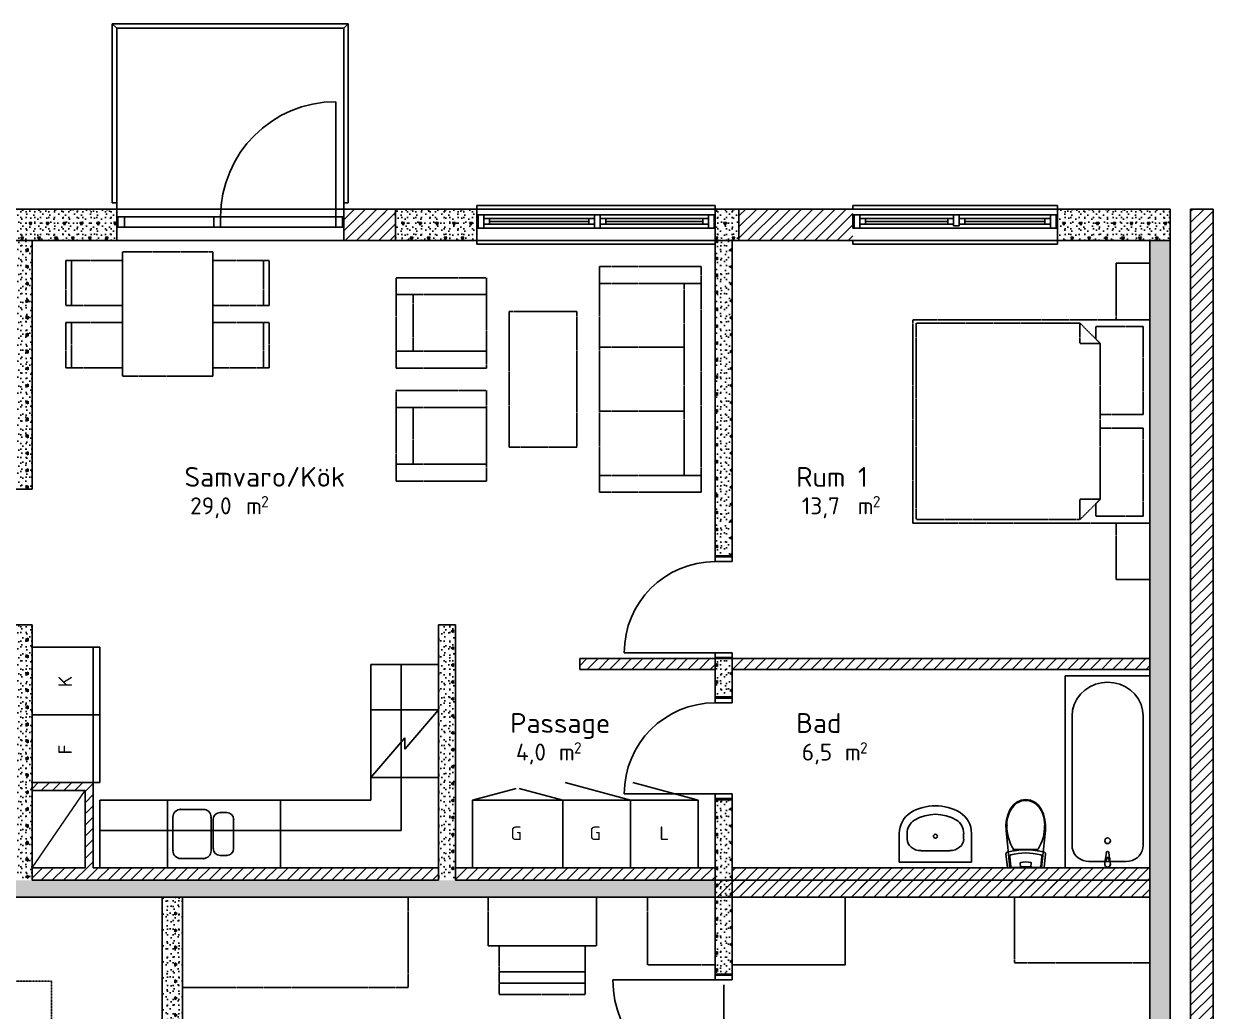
# Model space of a CAD drawing. Header units: millimetres. Extents: x -214 to 77166, y -5099 to 21069.
# Drawn here: x 66603 to 77136, y 6398 to 15140 of the extents above; entities that cross this region are included whole.
import ezdxf
from ezdxf.enums import TextEntityAlignment as Align

# ---------------------------------------------------------------- set-up
doc = ezdxf.new("R2010")
doc.units = ezdxf.units.MM
doc.header["$MEASUREMENT"] = 0
doc.linetypes.add('A_PSTRECK_2', pattern=[3.8, 2.2, -0.7, 0.2, -0.7])
doc.linetypes.add('DASHED_4', pattern=[7, 4, -3])
for name, color, linetype in [('A--------JA', 3, 'A_PSTRECK_2'), ('A-01SB-----', 3, 'Continuous'), ('A-01SC-----', 7, 'Continuous'), ('A-01SJ-----', 1, 'Continuous'), ('A-27B------', 7, 'Continuous'), ('A-42-------', 1, 'Continuous'), ('A-46---B---', 1, 'Continuous'), ('A-46---C---', 4, 'DASHED_4')]:
    doc.layers.add(name, color=color, linetype=linetype)
doc.layers.add('A-27---MH1-', color=8, linetype='Continuous', lineweight=0)
doc.layers.add('A-A-RUA----', color=3, linetype='Continuous', lineweight=0)
doc.styles.add('ISO', font='')
doc.styles.get('ISO').set_extended_font_data('ISOCPEUR')
pattern_1 = [(180, (0, 0), (0, 259.8076), [25, -125]), (180, (-75, -129.9), (0, 259.8076), [25, -125]), (240, (0, 0), (-225, 129.9038), [25, -125]), (240, (-150, 2e-14), (-225, 129.9038), [25, -125]), (300, (-25, 3e-15), (225, 129.9038), [25, -125]), (300, (-175, 2e-14), (225, 129.9038), [25, -125]), (180, (-3e-15, -25), (0, 50), [0, -50, 0, -75]), (225, (-25, -25), (-35.35534, 35.35534), [0, -37.5, 0, -62.5])]
pattern_2 = [(45, (0, 0), (-49.497474, 49.497474), [])]
pattern_3 = [(90, (0, 0), (-259.8076, 0), [25, -125]), (90, (-129.9, 75), (-259.8076, 0), [25, -125]), (150, (0, 0), (129.9038, 225), [25, -125]), (150, (9e-15, 150), (129.9038, 225), [25, -125]), (210, (2e-15, 25), (-129.9038, 225), [25, -125]), (210, (1e-14, 175), (-129.9038, 225), [25, -125]), (90, (-25, 2e-15), (-50, 0), [0, -50, 0, -75]), (135, (-25, 25), (35.35534, 35.35534), [0, -37.5, 0, -62.5])]

# ---------------------------------------------------------------- blocks, each defined once
blk = doc.blocks.new('Rum 1_06_24', base_point=(73845, 11001))
at = {"layer": 'A-A-RUA----', "style": 'ISO'}
for tag, height, p in [('ROOM_NAME', 175, (73443, 11216)), ('DUMMY_378', 100, (74121, 10959)), ('bFrame', 150, (73493, 10947)), ('DUMMY_377', 150, (73892, 10947))]:
    blk.add_attdef(tag, text='', height=height, dxfattribs=at).set_placement(p, align=Align.TOP_LEFT)
blk = doc.blocks.new('Samvaro_Kök_05_25', base_point=(68789, 11001))
at = {"layer": 'A-A-RUA----', "style": 'ISO'}
for tag, height, p in [('ROOM_NAME', 175, (68026, 11216)), ('DUMMY_378', 100, (68704, 10959)), ('bFrame', 150, (68076, 10947)), ('DUMMY_377', 150, (68475, 10947))]:
    blk.add_attdef(tag, text='', height=height, dxfattribs=at).set_placement(p, align=Align.TOP_LEFT)
blk = doc.blocks.new('Bad_02_27', base_point=(73788, 8821))
at = {"layer": 'A-A-RUA----', "style": 'ISO'}
for tag, height, p in [('ROOM_NAME', 175, (73443, 9037)), ('bFrame', 150, (73493, 8767)), ('DUMMY_377', 150, (73779, 8767)), ('DUMMY_378', 100, (74008, 8779))]:
    blk.add_attdef(tag, text='', height=height, dxfattribs=at).set_placement(p, align=Align.TOP_LEFT)
blk = doc.blocks.new('Passage_03_28', base_point=(71397, 8821))
at = {"layer": 'A-A-RUA----', "style": 'ISO'}
for tag, height, p in [('ROOM_NAME', 175, (70911, 9037)), ('bFrame', 150, (70961, 8767)), ('DUMMY_377', 150, (71246, 8767)), ('DUMMY_378', 100, (71475, 8779))]:
    blk.add_attdef(tag, text='', height=height, dxfattribs=at).set_placement(p, align=Align.TOP_LEFT)

msp = doc.modelspace()

# ---------------------------------------------------------------- hatches: boundary and pattern name
at = {"layer": 'A-01SB-----', "linetype": 'Continuous'}
h = msp.add_hatch(dxfattribs=at)
h.set_pattern_fill('BRANDSÄKRARE', color=256, style=0, pattern_type=2)
h.set_pattern_definition(pattern_2)
h.paths.add_polyline_path([(72726, 9520), (71526, 9520), (71526, 9424), (72726, 9424)])
h = msp.add_hatch(dxfattribs=at)
h.set_pattern_fill('BRANDSÄKRARE', color=256, style=0, pattern_type=2)
h.set_pattern_definition(pattern_2)
h.paths.add_polyline_path([(76576, 9520), (72876, 9520), (72876, 9424), (76576, 9424)])
h = msp.add_hatch(dxfattribs=at)
h.set_pattern_fill('BRANDSÄKRARE', color=256, style=0, pattern_type=2)
h.set_pattern_definition(pattern_2)
h.paths.add_polyline_path([(67217, 8422), (66676, 8422), (66676, 8351), (67146, 8351)])
h = msp.add_hatch(dxfattribs=at)
h.set_pattern_fill('BRANDSÄKRARE', color=256, style=0, pattern_type=2)
h.set_pattern_definition(pattern_2)
h.paths.add_polyline_path([(67217, 7667), (67217, 8422), (67146, 8351), (67146, 7667)])
h = msp.add_hatch(dxfattribs=at)
h.set_pattern_fill('BRANDSÄKRARE', color=256, style=0, pattern_type=2)
h.set_pattern_definition(pattern_2)
h.paths.add_polyline_path([(70276, 7667), (66676, 7667), (66676, 7557), (70276, 7557)])
h = msp.add_hatch(dxfattribs=at)
h.set_pattern_fill('BRANDSÄKRARE', color=256, style=0, pattern_type=2)
h.set_pattern_definition(pattern_2)
h.paths.add_polyline_path([(72726, 7667), (70426, 7667), (70426, 7557), (72726, 7557)])
h = msp.add_hatch(dxfattribs=at)
h.set_pattern_fill('BRANDSÄKRARE', color=256, style=0, pattern_type=2)
h.set_pattern_definition(pattern_2)
h.paths.add_polyline_path([(76576, 7667), (72876, 7667), (72876, 7407), (76576, 7407)])
h = msp.add_hatch(dxfattribs=at)
h.set_pattern_fill('BRANDSÄKRARE', color=256, style=0, pattern_type=2)
h.set_pattern_definition(pattern_2)
h.paths.add_polyline_path([(76576, 7557), (72726, 7557), (72726, 7407), (76576, 7407)])
at = {"layer": 'A-01SC-----', "linetype": 'Continuous'}
h = msp.add_hatch(dxfattribs=at)
h.set_pattern_fill('BETONG__STD_', color=256, style=0, pattern_type=2)
h.set_pattern_definition(pattern_1)
h.paths.add_polyline_path([(66406, 13450), (66406, 13330), (66406, 13220), (67426, 13220), (67426, 13330), (67426, 13450), (67426, 13500), (66406, 13500)])
h = msp.add_hatch(dxfattribs=at)
h.set_pattern_fill('BRANDSÄKRARE', color=256, style=0, pattern_type=2)
h.set_pattern_definition(pattern_2)
h.paths.add_polyline_path([(69436, 13430), (69436, 13338), (69436, 13220), (69896, 13220), (69896, 13330), (69896, 13450), (69896, 13500), (69436, 13500)])
h = msp.add_hatch(dxfattribs=at)
h.set_pattern_fill('BRANDSÄKRARE', color=256, style=0, pattern_type=2)
h.set_pattern_definition(pattern_2)
h.paths.add_polyline_path([(69896, 13500), (69436, 13500), (69436, 13450), (69896, 13450)])
h = msp.add_hatch(dxfattribs=at)
h.set_pattern_fill('BETONG__STD_', color=256, style=0, pattern_type=2)
h.set_pattern_definition(pattern_1)
h.paths.add_polyline_path([(69896, 13330), (69896, 13220), (70616, 13220), (70616, 13330), (70616, 13450), (70616, 13500), (69896, 13500), (69896, 13450)])
h = msp.add_hatch(dxfattribs=at)
h.set_pattern_fill('BETONG__STD_', color=256, style=0, pattern_type=2)
h.set_pattern_definition(pattern_1)
h.paths.add_polyline_path([(72726, 13220), (72936, 13220), (72936, 13330), (72936, 13450), (72936, 13500), (72726, 13500), (72726, 13450), (72726, 13330)])
h = msp.add_hatch(dxfattribs=at)
h.set_pattern_fill('BRANDSÄKRARE', color=256, style=0, pattern_type=2)
h.set_pattern_definition(pattern_2)
h.paths.add_polyline_path([(72936, 13220), (73946, 13220), (73946, 13330), (73946, 13450), (73946, 13500), (72936, 13500), (72936, 13450), (72936, 13330)])
h = msp.add_hatch(dxfattribs=at)
h.set_pattern_fill('BETONG__STD_', color=256, style=0, pattern_type=2)
h.set_pattern_definition(pattern_1)
h.paths.add_polyline_path([(75756, 13500), (75756, 13450), (75756, 13330), (75756, 13220), (76756, 13220), (76756, 13500)])
h = msp.add_hatch(dxfattribs=at)
h.set_pattern_fill('BRANDSÄKRARE', color=256, style=0, pattern_type=2)
h.set_pattern_definition(pattern_2)
h.paths.add_polyline_path([(76936, 13500), (76936, 6259), (77016, 6259), (77136, 6259), (77136, 13500)])
h = msp.add_hatch(dxfattribs=at)
h.set_pattern_fill('BRANDSÄKRARE', color=256, style=0, pattern_type=2)
h.set_pattern_definition(pattern_2)
h.paths.add_polyline_path([(69436, 13220), (69896, 13220), (69896, 13330), (69436, 13330)])
at = {"layer": 'A-27B------', "linetype": 'Continuous'}
h = msp.add_hatch(dxfattribs=at)
h.set_pattern_fill('BETONG__STD_', color=256, style=0, pattern_type=2)
h.set_pattern_definition(pattern_3)
h.paths.add_polyline_path([(66526, 13220), (66526, 11020), (66676, 11020), (66676, 13220)])
h = msp.add_hatch(dxfattribs=at)
h.set_pattern_fill('BETONG__STD_', color=256, style=0, pattern_type=2)
h.set_pattern_definition(pattern_3)
h.paths.add_polyline_path([(72726, 10430), (72876, 10430), (72876, 13220), (72726, 13220)])
h = msp.add_hatch(dxfattribs=at)
h.set_pattern_fill('BETONG__STD_', color=256, style=0, pattern_type=2)
h.set_pattern_definition(pattern_3)
h.paths.add_polyline_path([(76576, 6259), (76756, 6259), (76756, 13220), (76576, 13220)])
h = msp.add_hatch(dxfattribs=at)
h.set_pattern_fill('BETONG__STD_', color=256, style=0, pattern_type=2)
h.set_pattern_definition(pattern_3)
h.paths.add_polyline_path([(66676, 7557), (66676, 9820), (66526, 9820), (66526, 7557)])
h = msp.add_hatch(dxfattribs=at)
h.set_pattern_fill('BETONG__STD_', color=256, style=0, pattern_type=2)
h.set_pattern_definition(pattern_3)
h.paths.add_polyline_path([(70426, 7557), (70426, 9820), (70276, 9820), (70276, 7557)])
h = msp.add_hatch(dxfattribs=at)
h.set_pattern_fill('BETONG__STD_', color=256, style=0, pattern_type=2)
h.set_pattern_definition(pattern_3)
h.paths.add_polyline_path([(72876, 9520), (72726, 9520), (72726, 9180), (72876, 9180)])
h = msp.add_hatch(dxfattribs=at)
h.set_pattern_fill('BETONG__STD_', color=256, style=0, pattern_type=2)
h.set_pattern_definition(pattern_3)
h.paths.add_polyline_path([(72876, 8270), (72726, 8270), (72726, 6727), (72876, 6727)])
h = msp.add_hatch(dxfattribs=at)
h.set_pattern_fill('BETONG__STD_', color=256, style=0, pattern_type=2)
h.set_pattern_definition([(0, (0, 0), (0, 259.8076), [25, -125]), (0, (75, 129.9), (0, 259.8076), [25, -125]), (60, (0, 0), (-225, 129.9038), [25, -125]), (60, (150, 0), (-225, 129.9038), [25, -125]), (120, (25, 0), (225, 129.9038), [25, -125]), (120, (175, 0), (225, 129.9038), [25, -125]), (0, (0, 25), (0, 50), [0, -50, 0, -75]), (45, (25, 25), (-35.35534, 35.35534), [0, -37.5, 0, -62.5])])
h.paths.add_polyline_path([(63394, 7557), (63214, 7407), (72726, 7407), (72726, 7557)])
h = msp.add_hatch(dxfattribs=at)
h.set_pattern_fill('BETONG__STD_', color=256, style=0, pattern_type=2)
h.set_pattern_definition([(270, (0, 0), (259.8076, 0), [25, -125]), (270, (129.9, -75), (259.8076, 0), [25, -125]), (330, (0, 0), (129.9038, 225), [25, -125]), (330, (-3e-14, -150), (129.9038, 225), [25, -125]), (30, (-5e-15, -25), (-129.9038, 225), [25, -125]), (30, (-3e-14, -175), (-129.9038, 225), [25, -125]), (270, (25, -5e-15), (50, 0), [0, -50, 0, -75]), (315, (25, -25), (35.35534, 35.35534), [0, -37.5, 0, -62.5])])
h.paths.add_polyline_path([(67828, 7407), (67828, 6212), (67948, 6212), (68008, 6212), (68008, 7407)])

# ---------------------------------------------------------------- linework, layer by layer
at = {"layer": 'A--------JA'}
for p, q in [((66097, 6663), (66847, 6663)), ((66847, 6663), (66847, 5913))]:
    msp.add_line(p, q, dxfattribs=at)
at = {"layer": 'A-01SB-----', "flags": 128}
for points in [[(72726, 9520), (71526, 9520)], [(71526, 9520), (71526, 9424)], [(72726, 9424), (72726, 9520)], [(76576, 9520), (72876, 9520)], [(72876, 9520), (72876, 9424)], [(76576, 9424), (76576, 9520)], [(71526, 9424), (72726, 9424)], [(72876, 9424), (76576, 9424)], [(67217, 8422), (66676, 8422)], [(66676, 8422), (66676, 8351)], [(66676, 8351), (67146, 8351)], [(67146, 8351), (67146, 7667)], [(67217, 7667), (67217, 8422)], [(67146, 7667), (66676, 7667)], [(66676, 7667), (66676, 7557)], [(70276, 7667), (67217, 7667)], [(70276, 7557), (70276, 7667)], [(72726, 7667), (70426, 7667)], [(70426, 7667), (70426, 7557)], [(72726, 7557), (72726, 7667)], [(76576, 7667), (72876, 7667)], [(72876, 7667), (72876, 7407)], [(76576, 7407), (76576, 7667)], [(66676, 7557), (70276, 7557)], [(70426, 7557), (72726, 7557)], [(76576, 7557), (72726, 7557)], [(72726, 7557), (72726, 7407)], [(76576, 7407), (76576, 7557)], [(72726, 7407), (76576, 7407)], [(72876, 7407), (76576, 7407)]]:
    msp.add_lwpolyline(points, dxfattribs=at)
at = {"layer": 'A-01SC-----'}
for p, q in [((67426, 13500), (67389, 13500)), ((67426, 13500), (67426, 13450)), ((67426, 13500), (67426, 13450)), ((69896, 13500), (69436, 13500)), ((69896, 13500), (69436, 13500)), ((69436, 13430), (69436, 13500)), ((69436, 13450), (69436, 13500)), ((69896, 13500), (69896, 13450)), ((70616, 13500), (70616, 13450)), ((72726, 13500), (72726, 13450)), ((73946, 13500), (72936, 13500)), ((72936, 13500), (72936, 13450)), ((75756, 13450), (75756, 13500)), ((75756, 13450), (75756, 13500)), ((75756, 13450), (75756, 13500)), ((75756, 13450), (75756, 13500)), ((67426, 13450), (67426, 13430)), ((67426, 13430), (67426, 13338)), ((69436, 13338), (69436, 13430)), ((69896, 13450), (69896, 13330)), ((70616, 13450), (70616, 13330)), ((72726, 13450), (72726, 13330)), ((72936, 13450), (72936, 13330)), ((75756, 13330), (75756, 13450)), ((67426, 13338), (67426, 13330)), ((67426, 13330), (67426, 13220)), ((67426, 13330), (67426, 13220)), ((69436, 13220), (69436, 13338)), ((69436, 13220), (69436, 13330)), ((69896, 13330), (69896, 13220)), ((70616, 13330), (70616, 13220)), ((72726, 13330), (72726, 13220)), ((72936, 13330), (72936, 13220)), ((75756, 13220), (75756, 13330)), ((75756, 13220), (75756, 13330)), ((75756, 13220), (75756, 13330)), ((75756, 13220), (75756, 13330)), ((67426, 13220), (67389, 13220)), ((69436, 13220), (69896, 13220)), ((69436, 13220), (69896, 13220)), ((72936, 13220), (73946, 13220))]:
    msp.add_line(p, q, dxfattribs=at)
at = {"layer": 'A-01SC-----', "flags": 128}
for points in [[(67426, 13500), (66406, 13500)], [(70616, 13500), (69896, 13500)], [(72936, 13500), (72726, 13500)], [(76756, 13500), (75756, 13500)], [(76756, 13220), (76756, 13500)], [(76936, 13500), (76936, 6259)], [(77136, 13500), (76936, 13500)], [(77136, 6259), (77136, 13500)], [(66406, 13220), (67426, 13220)], [(69896, 13220), (70616, 13220)], [(72726, 13220), (72936, 13220)], [(75756, 13220), (76756, 13220)]]:
    msp.add_lwpolyline(points, dxfattribs=at)
at = {"layer": 'A-01SJ-----'}
for p, q in [((69476, 15140), (67386, 15140)), ((67386, 15140), (67426, 15100)), ((67426, 15100), (67386, 15140)), ((67386, 15140), (67386, 13555)), ((67426, 15100), (69436, 15100)), ((67426, 13555), (67426, 15100)), ((69436, 15100), (69476, 15140)), ((69436, 15100), (69476, 15140)), ((69436, 13555), (69436, 15100)), ((69476, 15140), (69476, 13555)), ((67386, 13555), (67426, 13555)), ((69476, 13555), (69436, 13555))]:
    msp.add_line(p, q, dxfattribs=at)
at = {"layer": 'A-01SJ-----', "flags": 128}
msp.add_lwpolyline([(67426, 13500), (69436, 13500), (69436, 15100), (67426, 15100)], close=True, dxfattribs=at)
at = {"layer": 'A-27---MH1-'}
msp.add_line((66676, 7667), (67146, 8351), dxfattribs=at)
at = {"layer": 'A-27B------'}
for p, q in [((72726, 10430), (72876, 10430)), ((72726, 9520), (72876, 9520)), ((72726, 9180), (72876, 9180)), ((72726, 8270), (72876, 8270)), ((72726, 6727), (72876, 6727))]:
    msp.add_line(p, q, dxfattribs=at)
at = {"layer": 'A-27B------', "flags": 128}
for points in [[(66676, 13220), (66526, 13220)], [(66676, 11020), (66676, 13220)], [(72876, 13220), (72726, 13220)], [(72726, 13220), (72726, 10430)], [(72876, 10430), (72876, 13220)], [(76576, 13220), (76576, 6259)], [(76756, 13220), (76576, 13220)], [(76756, 6259), (76756, 13220)], [(66526, 11020), (66676, 11020)], [(66676, 9820), (66526, 9820)], [(66676, 7557), (66676, 9820)], [(70426, 9820), (70276, 9820)], [(70276, 9820), (70276, 7557)], [(70426, 7557), (70426, 9820)], [(72726, 9520), (72726, 9180)], [(72876, 9180), (72876, 9520)], [(72726, 8270), (72726, 7557)], [(72876, 7557), (72876, 8270)], [(70276, 7557), (66676, 7557)], [(72726, 7557), (70426, 7557)], [(63214, 7407), (72726, 7407)], [(67828, 7407), (67828, 6212)], [(68008, 7407), (67828, 7407)], [(68008, 6212), (68008, 7407)], [(72726, 7407), (72726, 6727)], [(72876, 6727), (72876, 7407)]]:
    msp.add_lwpolyline(points, dxfattribs=at)
at = {"layer": 'A-42-------'}
for p, q in [((69366, 13430), (69366, 14450)), ((67426, 13500), (67389, 13500)), ((67426, 13500), (69436, 13500)), ((67426, 13500), (67426, 13430)), ((69436, 13500), (69436, 13430)), ((69436, 13500), (69473, 13500)), ((70616, 13500), (70616, 13530)), ((70616, 13530), (72726, 13530)), ((70616, 13500), (72726, 13500)), ((72726, 13530), (72726, 13500)), ((73946, 13500), (73946, 13530)), ((73946, 13530), (75756, 13530)), ((73946, 13500), (75756, 13500)), ((75756, 13530), (75756, 13500)), ((67496, 13430), (67426, 13430)), ((67426, 13430), (67426, 13338)), ((67426, 13430), (67426, 13338)), ((67436, 13430), (67436, 13338)), ((68286, 13430), (67496, 13430)), ((67496, 13430), (67496, 13338)), ((67496, 13338), (67496, 13430)), ((68286, 13338), (68286, 13430)), ((68346, 13430), (68286, 13430)), ((68286, 13430), (68286, 13338)), ((68346, 13430), (69366, 13430)), ((68346, 13338), (68346, 13430)), ((69436, 13430), (69366, 13430)), ((69366, 13430), (69366, 13338)), ((69426, 13430), (69426, 13338)), ((69436, 13338), (69436, 13430)), ((69436, 13430), (69436, 13338)), ((70616, 13450), (70676, 13450)), ((70616, 13450), (70616, 13330)), ((70626, 13330), (70626, 13450)), ((70676, 13450), (72666, 13450)), ((70676, 13365), (70676, 13450)), ((70676, 13450), (70676, 13365)), ((70676, 13415), (70726, 13415)), ((70676, 13365), (70676, 13415)), ((70726, 13415), (71606, 13415)), ((70726, 13415), (70726, 13365)), ((70726, 13390), (71606, 13390)), ((71606, 13365), (71606, 13415)), ((71606, 13415), (71656, 13415)), ((71656, 13450), (71706, 13450)), ((71656, 13330), (71656, 13450)), ((71656, 13415), (71656, 13365)), ((71706, 13450), (71706, 13330)), ((71706, 13415), (71756, 13415)), ((71706, 13365), (71706, 13415)), ((71756, 13415), (72616, 13415)), ((71756, 13415), (71756, 13365)), ((71756, 13390), (72616, 13390)), ((72616, 13365), (72616, 13415)), ((72616, 13415), (72666, 13415)), ((72666, 13450), (72666, 13365)), ((72666, 13365), (72666, 13450)), ((72666, 13450), (72726, 13450)), ((72666, 13415), (72666, 13365)), ((72716, 13330), (72716, 13450)), ((72726, 13450), (72726, 13330)), ((73946, 13450), (74006, 13450)), ((73946, 13450), (73946, 13330)), ((73956, 13330), (73956, 13450)), ((74006, 13450), (75696, 13450)), ((74006, 13365), (74006, 13450)), ((74006, 13450), (74006, 13365)), ((74006, 13415), (74056, 13415)), ((74006, 13365), (74006, 13415)), ((74056, 13415), (74786, 13415)), ((74056, 13415), (74056, 13365)), ((74056, 13390), (74786, 13390)), ((74786, 13365), (74786, 13415)), ((74786, 13415), (74836, 13415)), ((74836, 13450), (74886, 13450)), ((74836, 13350), (74836, 13450)), ((74836, 13415), (74836, 13365)), ((74886, 13450), (74886, 13350)), ((74886, 13415), (74936, 13415)), ((74886, 13365), (74886, 13415)), ((74936, 13415), (75646, 13415)), ((74936, 13415), (74936, 13365)), ((74936, 13390), (75646, 13390)), ((75646, 13365), (75646, 13415)), ((75646, 13415), (75696, 13415)), ((75696, 13450), (75696, 13365)), ((75696, 13365), (75696, 13450)), ((75696, 13450), (75756, 13450)), ((75696, 13415), (75696, 13365)), ((75746, 13330), (75746, 13450)), ((75756, 13450), (75756, 13330)), ((67426, 13338), (67496, 13338)), ((67426, 13338), (67426, 13220)), ((67496, 13338), (68286, 13338)), ((68286, 13338), (68346, 13338)), ((69366, 13338), (68346, 13338)), ((69366, 13338), (69436, 13338)), ((69436, 13338), (69436, 13220)), ((70676, 13330), (70616, 13330)), ((70676, 13330), (70676, 13365)), ((70676, 13365), (70676, 13330)), ((70726, 13365), (70676, 13365)), ((72666, 13330), (70676, 13330)), ((71606, 13365), (70726, 13365)), ((71656, 13365), (71606, 13365)), ((71706, 13330), (71656, 13330)), ((71756, 13365), (71706, 13365)), ((72616, 13365), (71756, 13365)), ((72666, 13365), (72616, 13365)), ((72666, 13365), (72666, 13330)), ((72666, 13330), (72666, 13365)), ((72726, 13330), (72666, 13330)), ((74006, 13330), (73946, 13330)), ((74006, 13330), (74006, 13365)), ((74006, 13365), (74006, 13330)), ((74056, 13365), (74006, 13365)), ((75696, 13330), (74006, 13330)), ((74786, 13365), (74056, 13365)), ((74836, 13365), (74786, 13365)), ((74886, 13350), (74836, 13350)), ((74936, 13365), (74886, 13365)), ((75646, 13365), (74936, 13365)), ((75696, 13365), (75646, 13365)), ((75696, 13365), (75696, 13330)), ((75696, 13330), (75696, 13365)), ((75756, 13330), (75696, 13330)), ((67426, 13220), (67389, 13220)), ((67426, 13220), (69436, 13220)), ((69436, 13220), (69473, 13220)), ((70616, 13220), (72726, 13220)), ((70616, 13220), (70616, 13190)), ((70616, 13190), (72726, 13190)), ((72726, 13190), (72726, 13220)), ((73946, 13220), (75756, 13220)), ((73946, 13220), (73946, 13190)), ((73946, 13190), (75756, 13190)), ((75756, 13190), (75756, 13220)), ((72726, 10378), (72726, 10430)), ((72726, 10430), (72876, 10430)), ((72876, 10430), (72876, 10378)), ((72726, 10420), (72876, 10420)), ((72876, 10378), (72726, 10378)), ((72726, 9572), (71920, 9572)), ((72726, 9520), (72726, 9572)), ((72726, 9572), (72876, 9572)), ((72726, 9530), (72876, 9530)), ((72726, 9520), (72876, 9520)), ((72876, 9572), (72876, 9520)), ((72726, 9128), (72726, 9180)), ((72726, 9180), (72876, 9180)), ((72726, 9170), (72876, 9170)), ((72876, 9180), (72876, 9128)), ((72876, 9128), (72726, 9128)), ((72726, 8322), (71920, 8322)), ((72726, 8270), (72726, 8322)), ((72726, 8322), (72876, 8322)), ((72876, 8322), (72876, 8270)), ((72726, 8280), (72876, 8280)), ((72726, 8270), (72876, 8270)), ((72726, 6675), (71820, 6675)), ((72726, 6727), (72726, 6675)), ((72726, 6727), (72876, 6727)), ((72726, 6717), (72876, 6717)), ((72726, 6675), (72876, 6675)), ((72876, 6675), (72876, 6727)), ((72801, 5813), (72801, 6631))]:
    msp.add_line(p, q, dxfattribs=at)
for centre, radius, start, end in [((69366, 13430), 1020, 90, 180), ((72726, 9572), 806, 90, 180), ((72726, 8322), 806, 90, 180), ((72726, 6675), 906, 180, 270)]:
    msp.add_arc(centre, radius, start, end, dxfattribs=at)
at = {"layer": 'A-46---B---'}
for p, q in [((67276, 9622), (66676, 9622)), ((66676, 9622), (66676, 9022)), ((67216, 9022), (67216, 9622)), ((67276, 9022), (67276, 9622)), ((69676, 9467), (70276, 9467)), ((69676, 8267), (69676, 9467)), ((69946, 9467), (70276, 9467)), ((69946, 7997), (69946, 9467)), ((70276, 9467), (70276, 7667)), ((70276, 9467), (70276, 7667)), ((70276, 7667), (70276, 9467)), ((76576, 9367), (75826, 9367)), ((75826, 9367), (75826, 7667)), ((76044, 9270), (75999, 9241)), ((76093, 9292), (76044, 9270)), ((76147, 9306), (76093, 9292)), ((76201, 9310), (76147, 9306)), ((76256, 9306), (76201, 9310)), ((76309, 9292), (76256, 9306)), ((76359, 9270), (76309, 9292)), ((76404, 9241), (76359, 9270)), ((76576, 7667), (76576, 9367)), ((75960, 9204), (75928, 9161)), ((75999, 9241), (75960, 9204)), ((76443, 9204), (76404, 9241)), ((76474, 9161), (76443, 9204)), ((70276, 9067), (69676, 9067)), ((69976, 8717), (70276, 9067)), ((75891, 9064), (75886, 9013)), ((75905, 9114), (75891, 9064)), ((75928, 9161), (75905, 9114)), ((76497, 9114), (76474, 9161)), ((76511, 9064), (76497, 9114)), ((76516, 9013), (76511, 9064)), ((67276, 9022), (66676, 9022)), ((66676, 9022), (66676, 8422)), ((66676, 9022), (67276, 9022)), ((67216, 8422), (67216, 9022)), ((67276, 8422), (67276, 9022)), ((75886, 9013), (75886, 7865)), ((76516, 7865), (76516, 9013)), ((69976, 8817), (69676, 8467)), ((69976, 8717), (69976, 8817)), ((70276, 8467), (69676, 8467)), ((66676, 8422), (67276, 8422)), ((70576, 8267), (70963, 8370)), ((71376, 8267), (70990, 8370)), ((71976, 8267), (71397, 8422)), ((72576, 8267), (71997, 8422)), ((67276, 8267), (69676, 8267)), ((67276, 7667), (67276, 8267)), ((67876, 8267), (68876, 8267)), ((67876, 7667), (67876, 8267)), ((67876, 8267), (67876, 7667)), ((68876, 8267), (68876, 7667)), ((68876, 8267), (68876, 7667)), ((71376, 8267), (70576, 8267)), ((70576, 8267), (70576, 7667)), ((71376, 8267), (71376, 7667)), ((71976, 8267), (71376, 8267)), ((71376, 8267), (71376, 7667)), ((72576, 8267), (71976, 8267)), ((71976, 8267), (71976, 7667)), ((71976, 8267), (71976, 7667)), ((72576, 8267), (72576, 7667)), ((75364, 8222), (75338, 8187)), ((75397, 8249), (75364, 8222)), ((75395, 8238), (75395, 8238)), ((75435, 8266), (75397, 8249)), ((75476, 8272), (75435, 8266)), ((75517, 8266), (75476, 8272)), ((75476, 8264), (75476, 8264)), ((75556, 8249), (75517, 8266)), ((75589, 8222), (75556, 8249)), ((75614, 8187), (75589, 8222)), ((67923, 7819), (67923, 8115)), ((67993, 8185), (68192, 8185)), ((68262, 8115), (68262, 7819)), ((68341, 8157), (68401, 8157)), ((75319, 8143), (75307, 8096)), ((75338, 8187), (75319, 8143)), ((75633, 8143), (75614, 8187)), ((75646, 8096), (75633, 8143)), ((68281, 7837), (68281, 8097)), ((68461, 8097), (68461, 7837)), ((75307, 8096), (75301, 8047)), ((75301, 8047), (75303, 7998)), ((75651, 8047), (75646, 8096)), ((75650, 7998), (75651, 8047)), ((67276, 7997), (69946, 7997)), ((67276, 7667), (67276, 7997)), ((74356, 7717), (74356, 7971)), ((74426, 7921), (74426, 7971)), ((74926, 7921), (74926, 7971)), ((74996, 7717), (74996, 7971)), ((75303, 7998), (75335, 7667)), ((75617, 7667), (75650, 7998)), ((74549, 7819), (74803, 7819)), ((74803, 7819), (74803, 7819)), ((75304, 7799), (75302, 7793)), ((75307, 7803), (75304, 7799)), ((75312, 7806), (75307, 7803)), ((75352, 7815), (75312, 7806)), ((75394, 7822), (75352, 7815)), ((75367, 7830), (75476, 7830)), ((75435, 7826), (75394, 7822)), ((75476, 7827), (75435, 7826)), ((75476, 7830), (75585, 7830)), ((75518, 7826), (75476, 7827)), ((75559, 7822), (75518, 7826)), ((75600, 7815), (75559, 7822)), ((75641, 7806), (75600, 7815)), ((75645, 7803), (75641, 7806)), ((75649, 7799), (75645, 7803)), ((75651, 7793), (75649, 7799)), ((75886, 7865), (75888, 7841)), ((75888, 7841), (75895, 7817)), ((75895, 7817), (75906, 7794)), ((76190, 7803), (76183, 7750)), ((76219, 7750), (76212, 7803)), ((76496, 7794), (76507, 7817)), ((76507, 7817), (76514, 7841)), ((76514, 7841), (76516, 7865)), ((68192, 7749), (67993, 7749)), ((68401, 7777), (68341, 7777)), ((74356, 7717), (74996, 7717)), ((75302, 7793), (75301, 7787)), ((75301, 7787), (75313, 7674)), ((75334, 7767), (75343, 7676)), ((75427, 7709), (75431, 7678)), ((75522, 7678), (75525, 7709)), ((75609, 7676), (75619, 7767)), ((75639, 7674), (75651, 7787)), ((75651, 7787), (75651, 7793)), ((75906, 7794), (75921, 7774)), ((75921, 7774), (75940, 7757)), ((75940, 7757), (75961, 7743)), ((75961, 7743), (75985, 7732)), ((75985, 7732), (76010, 7726)), ((76010, 7726), (76036, 7724)), ((76036, 7724), (76366, 7724)), ((76180, 7740), (76176, 7698)), ((76188, 7723), (76188, 7738)), ((76215, 7723), (76188, 7723)), ((76215, 7738), (76215, 7723)), ((76226, 7698), (76222, 7740)), ((76366, 7724), (76392, 7726)), ((76392, 7726), (76418, 7732)), ((76418, 7732), (76441, 7743)), ((76441, 7743), (76463, 7757)), ((76463, 7757), (76481, 7774)), ((76481, 7774), (76496, 7794)), ((70276, 7667), (67276, 7667)), ((70276, 7667), (67276, 7667)), ((70276, 7667), (67276, 7667)), ((68876, 7667), (67876, 7667)), ((71376, 7667), (70576, 7667)), ((71976, 7667), (71376, 7667)), ((72576, 7667), (71976, 7667)), ((75313, 7674), (75314, 7671)), ((75314, 7671), (75315, 7669)), ((75315, 7669), (75317, 7667)), ((75317, 7667), (75319, 7667)), ((75319, 7667), (75633, 7667)), ((75335, 7667), (75617, 7667)), ((75348, 7669), (75604, 7669)), ((75433, 7675), (75520, 7675)), ((75633, 7667), (75635, 7667)), ((75635, 7667), (75637, 7669)), ((75637, 7669), (75639, 7671)), ((75639, 7671), (75639, 7674)), ((75826, 7667), (76576, 7667))]:
    msp.add_line(p, q, dxfattribs=at)
at = {"layer": 'A-46---B---', "flags": 128}
msp.add_lwpolyline([(72876, 6807), (73876, 6807), (73876, 7407), (72876, 7407)], close=True, dxfattribs=at)
at = {"layer": 'A-46---B---'}
for centre, radius in [((74676, 7947), 17.5), ((76201, 7907), 25)]:
    msp.add_circle(centre, radius, dxfattribs=at)
for centre, radius, start, end in [((67993, 8115), 70, 90, 180), ((68192, 8115), 70, 0, 90), ((68341, 8097), 60, 90, 180), ((68401, 8097), 60, 0, 90), ((67993, 7819), 70, 180, 270), ((68192, 7819), 70, 270, 0), ((68341, 7837), 60, 180, 270), ((68401, 7837), 60, 270, 0), ((76201, 7801), 11.2, 7.1389, 172.8611), ((76201, 7698), 25, 180, 0), ((76201, 7738), 21.1, 147.229, 174.8304), ((76201, 7738), 21.1, 32.771, 147.229), ((76201, 7738), 13.6, 0, 180), ((76201, 7738), 21.1, 5.1696, 32.771)]:
    msp.add_arc(centre, radius, start, end, dxfattribs=at)
for centre, major_axis, ratio, start_param, end_param in [((74676, 7717), (0, 500), 0.918261, 5.78621, 6.78016), ((75566, 8057), (257, 0), 0.945902, 2.296735, 3.197324), ((75477, 8133), (139, 0), 0.945902, 1.576657, 2.203301), ((75475, 8133), (139, 0), 0.945902, 0.938292, 1.564936), ((75387, 8057), (257, 0), 0.945902, 6.227454, 7.128043), ((74549, 7971), (0, 210), 0.918261, 0.496975, 1.570796), ((74676, 7717), (0, 424), 0.918261, 5.78621, 6.78016), ((74803, 7971), (0, 210), 0.918261, 4.712389, 5.78621), ((74549, 7971), (0, 135), 0.918261, 0.496975, 1.570796), ((74803, 7971), (0, 135), 0.918261, 4.712389, 5.78621), ((75734, 8034), (425, 0), 0.945902, 3.117977, 3.670997), ((75218, 8034), (425, 0), 0.945902, 5.753781, 6.306801), ((74549, 7921), (124, 0), 0.817369, 3.141593, 4.712389), ((74803, 7921), (124, 0), 0.817369, 4.712389, 6.283185), ((75476, 6869), (0, 930), 0.758764, 6.092316, 6.474054), ((75344, 7769), (0, 13.3), 0.758764, 0.133592, 1.733713), ((75431, 7709), (0, 4.79), 0.758764, 0.347388, 1.712783), ((75476, 7397), (0, 323), 0.758764, 6.092311, 6.47406), ((75521, 7709), (0, 4.79), 0.758764, 4.570402, 5.935797), ((75609, 7769), (0, 13.3), 0.758764, 4.549473, 6.149593), ((75349, 7676), (0, 7.15), 0.758764, 1.54226, 3.128174), ((75433, 7678), (0, 2.92), 0.758764, 1.706766, 3.141416), ((75520, 7678), (0, 2.92), 0.758764, 3.141769, 4.576419), ((75604, 7676), (0, 7.15), 0.758764, 3.155012, 4.740925)]:
    msp.add_ellipse(centre, major_axis=major_axis, ratio=ratio, start_param=start_param, end_param=end_param, dxfattribs=at)
for p in [(75557, 8238), (67993, 8185), (68262, 8115), (68341, 8157), (68461, 8097), (75309, 8043), (75643, 8043), (67923, 7819), (68281, 7837), (75367, 7830), (76190, 7803), (68192, 7749), (68401, 7777), (75334, 7767), (75342, 7782), (75427, 7709), (75430, 7714), (75523, 7714), (75610, 7782), (76180, 7740), (76219, 7750), (76226, 7698), (75348, 7669), (75433, 7675), (75522, 7678), (75609, 7676)]:
    msp.add_point(p, dxfattribs=at)
at = {"layer": 'A-46---C---'}
for p, q in [((68276, 13120), (67476, 13120)), ((67476, 13120), (67476, 12020)), ((68276, 12020), (68276, 13120)), ((67476, 13045), (66976, 13045)), ((66976, 13045), (66976, 12645)), ((67026, 12645), (67026, 13045)), ((67476, 12645), (67476, 13045)), ((68276, 13045), (68276, 12645)), ((68776, 13045), (68276, 13045)), ((68726, 13045), (68726, 12645)), ((68776, 12645), (68776, 13045)), ((71701, 12992), (71701, 10992)), ((72601, 12992), (71701, 12992)), ((72601, 10992), (72601, 12992)), ((76276, 13020), (76276, 12520)), ((76576, 13020), (76276, 13020)), ((76576, 12520), (76576, 13020)), ((69901, 12892), (70701, 12892)), ((69901, 12092), (69901, 12892)), ((70701, 12892), (70701, 12092)), ((71701, 12842), (72601, 12842)), ((72451, 12842), (72451, 11142)), ((66976, 12645), (67476, 12645)), ((68276, 12645), (68776, 12645)), ((70701, 12742), (69901, 12742)), ((70051, 12742), (70051, 12242)), ((70901, 12592), (70901, 11392)), ((71501, 12592), (70901, 12592)), ((71501, 11392), (71501, 12592)), ((67476, 12495), (66976, 12495)), ((66976, 12495), (66976, 12095)), ((67026, 12095), (67026, 12495)), ((67476, 12095), (67476, 12495)), ((68276, 12495), (68276, 12095)), ((68776, 12495), (68276, 12495)), ((68726, 12495), (68726, 12095)), ((68776, 12095), (68776, 12495)), ((74476, 12520), (74476, 10720)), ((76576, 12520), (74476, 12520)), ((75956, 12490), (74506, 12490)), ((74506, 12490), (74506, 11620)), ((76136, 12310), (75956, 12490)), ((75956, 12490), (75956, 12310)), ((76516, 12460), (76096, 12460)), ((76096, 12460), (76096, 12350)), ((76276, 12520), (76576, 12520)), ((76516, 11680), (76516, 12460)), ((76576, 10720), (76576, 12520)), ((76096, 12350), (76136, 12310)), ((70701, 12242), (69901, 12242)), ((71701, 12276), (72451, 12276)), ((76136, 12310), (75956, 12310)), ((76136, 11620), (76136, 12310)), ((66976, 12095), (67476, 12095)), ((67476, 12020), (68276, 12020)), ((68276, 12095), (68776, 12095)), ((70701, 12092), (69901, 12092)), ((69901, 11892), (70701, 11892)), ((69901, 11092), (69901, 11892)), ((70701, 11892), (70701, 11092)), ((70701, 11742), (69901, 11742)), ((70051, 11742), (70051, 11242)), ((71701, 11709), (72451, 11709)), ((74506, 11620), (74506, 10750)), ((76136, 11680), (76516, 11680)), ((76136, 10930), (76136, 11620)), ((76136, 11560), (76516, 11560)), ((76516, 11560), (76516, 10780)), ((70901, 11392), (71501, 11392)), ((70701, 11242), (69901, 11242)), ((70701, 11092), (69901, 11092)), ((71701, 11142), (72601, 11142)), ((71701, 10992), (72601, 10992)), ((75956, 10750), (76136, 10930)), ((75956, 10750), (75956, 10930)), ((76136, 10930), (75956, 10930)), ((76096, 10890), (76136, 10930)), ((76096, 10780), (76096, 10890)), ((74506, 10750), (75956, 10750)), ((76516, 10780), (76096, 10780)), ((74476, 10720), (76576, 10720)), ((76276, 10720), (76276, 10220)), ((76576, 10720), (76276, 10720)), ((76576, 10220), (76576, 10720)), ((76276, 10220), (76576, 10220))]:
    msp.add_line(p, q, dxfattribs=at)
at = {"layer": 'A-46---C---', "flags": 128}
for points in [[(68008, 7407), (70008, 7407), (70008, 6607), (68008, 6607)], [(70716, 6977), (71676, 6977), (71676, 7407), (70716, 7407)], [(72126, 7407), (72726, 7407), (72726, 6807), (72126, 6807)], [(75376, 7407), (76576, 7407), (76576, 6827), (75376, 6827)], [(70814, 6747), (71574, 6747), (71574, 6977), (70814, 6977)], [(70814, 6647), (71574, 6647), (71574, 6747), (70814, 6747)], [(70814, 6547), (71574, 6547), (71574, 6647), (70814, 6647)]]:
    msp.add_lwpolyline(points, close=True, dxfattribs=at)

# ---------------------------------------------------------------- block references
at = {"layer": 'A-A-RUA----'}
ref = msp.add_blockref('Samvaro_Kök_05_25', (68789, 11001), dxfattribs=at)
ref.add_attrib('ROOM_NAME', 'Samvaro/Kök', dxfattribs={"color": 7, "height": 175, "style": 'ISO'}).set_placement((68026, 11216), align=Align.TOP_LEFT)
ref.add_attrib('bFrame', '29,0', dxfattribs={"color": 7, "height": 150, "style": 'ISO'}).set_placement((68076, 10947), align=Align.TOP_LEFT)
ref.add_attrib('DUMMY_377', ' m', dxfattribs={"color": 7, "height": 150, "style": 'ISO'}).set_placement((68475, 10947), align=Align.TOP_LEFT)
ref.add_attrib('DUMMY_378', '2', dxfattribs={"color": 7, "height": 100, "style": 'ISO'}).set_placement((68704, 10959), align=Align.TOP_LEFT)
ref = msp.add_blockref('Rum 1_06_24', (73845, 11001), dxfattribs=at)
ref.add_attrib('ROOM_NAME', 'Rum 1', dxfattribs={"color": 7, "height": 175, "style": 'ISO'}).set_placement((73443, 11216), align=Align.TOP_LEFT)
ref.add_attrib('bFrame', '13,7', dxfattribs={"color": 7, "height": 150, "style": 'ISO'}).set_placement((73493, 10947), align=Align.TOP_LEFT)
ref.add_attrib('DUMMY_377', ' m', dxfattribs={"color": 7, "height": 150, "style": 'ISO'}).set_placement((73892, 10947), align=Align.TOP_LEFT)
ref.add_attrib('DUMMY_378', '2', dxfattribs={"color": 7, "height": 100, "style": 'ISO'}).set_placement((74121, 10959), align=Align.TOP_LEFT)
ref = msp.add_blockref('Passage_03_28', (71397, 8821), dxfattribs=at)
ref.add_attrib('ROOM_NAME', 'Passage', dxfattribs={"color": 7, "height": 175, "style": 'ISO'}).set_placement((70911, 9037), align=Align.TOP_LEFT)
ref.add_attrib('bFrame', '4,0', dxfattribs={"color": 7, "height": 150, "style": 'ISO'}).set_placement((70961, 8767), align=Align.TOP_LEFT)
ref.add_attrib('DUMMY_377', ' m', dxfattribs={"color": 7, "height": 150, "style": 'ISO'}).set_placement((71246, 8767), align=Align.TOP_LEFT)
ref.add_attrib('DUMMY_378', '2', dxfattribs={"color": 7, "height": 100, "style": 'ISO'}).set_placement((71475, 8779), align=Align.TOP_LEFT)
ref = msp.add_blockref('Bad_02_27', (73788, 8821), dxfattribs=at)
ref.add_attrib('ROOM_NAME', 'Bad', dxfattribs={"color": 7, "height": 175, "style": 'ISO'}).set_placement((73443, 9037), align=Align.TOP_LEFT)
ref.add_attrib('bFrame', '6,5', dxfattribs={"color": 7, "height": 150, "style": 'ISO'}).set_placement((73493, 8767), align=Align.TOP_LEFT)
ref.add_attrib('DUMMY_377', ' m', dxfattribs={"color": 7, "height": 150, "style": 'ISO'}).set_placement((73779, 8767), align=Align.TOP_LEFT)
ref.add_attrib('DUMMY_378', '2', dxfattribs={"color": 7, "height": 100, "style": 'ISO'}).set_placement((74008, 8779), align=Align.TOP_LEFT)

# ---------------------------------------------------------------- texts
at = {"layer": 'A-46---B---', "char_height": 120, "attachment_point": 4, "rotation": 90, "style": 'ISO'}
for s, insert in [('\\A1;{\\fISOCPEUR|b0|i0|c0|p34;K}', (66969, 9267)), ('\\A1;{\\fISOCPEUR|b0|i0|c0|p34;F}', (66969, 8672))]:
    msp.add_mtext(s, dxfattribs=dict(at, insert=insert))
at = {"layer": 'A-46---B---', "char_height": 120, "attachment_point": 4, "style": 'ISO'}
for s, insert in [('\\A1;{\\fISOCPEUR|b0|i0|c0|p34;G}', (70912, 7973)), ('\\A1;{\\fISOCPEUR|b0|i0|c0|p34;G}', (71612, 7973)), ('\\A1;{\\fISOCPEUR|b0|i0|c0|p34;L}', (72231, 7974))]:
    msp.add_mtext(s, dxfattribs=dict(at, insert=insert))

doc.saveas('drawing.dxf')
